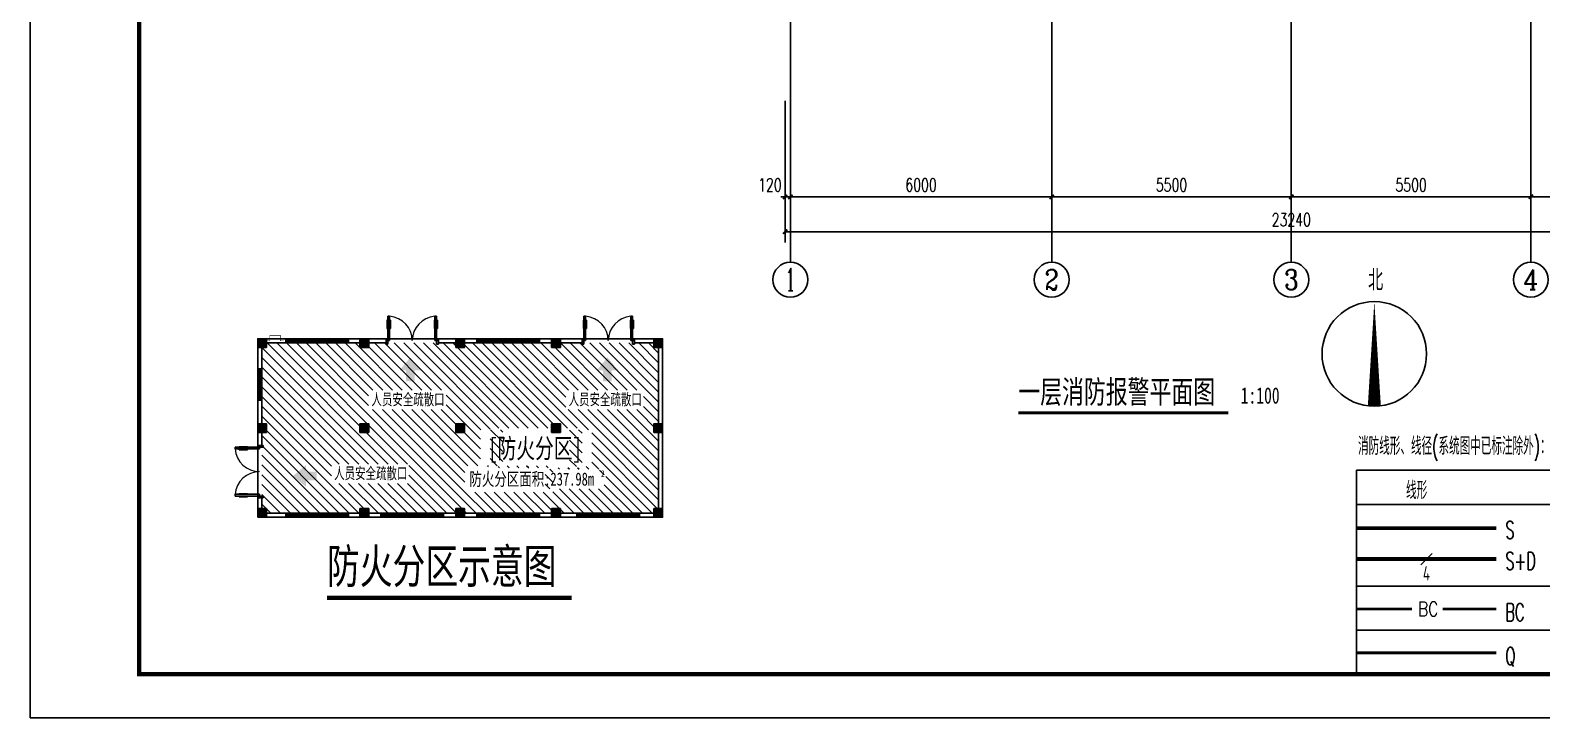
# Model space of a CAD drawing. Extents: x 1885024 to 2564215, y 18598004 to 18764795.
# Drawn here: x 2504815 to 2539515, y 18661881 to 18677653 of the extents above; entities that cross this region are included whole.
import ezdxf
from ezdxf.enums import TextEntityAlignment as Align

# ---------------------------------------------------------------- set-up
doc = ezdxf.new("R2010")
doc.units = 0
doc.header["$LTSCALE"] = 1000
doc.header["$MEASUREMENT"] = 0
doc.linetypes.add('CENTER2', pattern=[1.125, 0.75, -0.125, 0.125, -0.125])
doc.linetypes.add('DOTE', pattern=[2.42, 2, -0.2, 0.02, -0.2])
doc.layers.get('Defpoints').update_dxf_attribs({"color": 250})
for name, color, linetype in [('0 - 填充', 251, 'Continuous'), ('00-人防文字', 140, 'Continuous'), ('AXIS_TEXT', 7, 'Continuous'), ('AXIS_外部', 171, 'Continuous'), ('COLUMN', 2, 'Continuous'), ('DIM-照明', 3, 'Continuous'), ('DIM_SYMB', 165, 'Continuous'), ('DOTE', 1, 'DOTE'), ('EQUIP-消防', 3, 'Continuous'), ('lamp', 3, 'Continuous'), ('PUB_HATCH', 8, 'Continuous'), ('PUB_TEXT', 7, 'Continuous'), ('TK', 4, 'Continuous'), ('WALL', 9, 'Continuous'), ('WINDOW', 140, 'Continuous'), ('WIRE-消防', 5, 'CENTER2'), ('WIRE-照明', 1, 'Continuous'), ('文字索引线', 74, 'Continuous')]:
    doc.layers.add(name, color=color, linetype=linetype)
doc.styles.add('_TCH_AXIS', font='COMPLEX', dxfattribs={"bigfont": 'GBCBIG'})
doc.styles.add('_TCH_DIM', font='SIMPLEX', dxfattribs={"bigfont": 'GBCBIG'})
doc.styles.add('_TCH_DIM_T3', font='SIMPLEX', dxfattribs={"width": 0.705882, "bigfont": 'GBCBIG'})
doc.styles.add('_TEL_DIM', font='SIMPLEX', dxfattribs={"width": 0.6, "height": 3.5, "bigfont": 'HZTXT'})
doc.styles.add('COMPLEX', font='COMPLEX')
doc.styles.add('HT', font='simhei.ttf', dxfattribs={"width": 0.7})
doc.styles.add('HZ99', font='complex.shx', dxfattribs={"width": 0.8, "bigfont": 'hztxt.shx'})
doc.styles.get("Standard").update_dxf_attribs({"font": 'gbenor.shx', "bigfont": 'gbcbig.shx'})
doc.styles.add('TG_LINETYPE', font='SIMPLEX', dxfattribs={"width": 0.6, "height": 3.5, "bigfont": 'HZTXT'})
doc.styles.add('房间名称', font='SIMPLEX', dxfattribs={"width": 0.8, "bigfont": 'HZTXT'})
doc.linetypes.add('TG_Q', pattern='A,2,-0.3,["Q",TG_LINETYPE,S=0.1,R=0,X=-0.23,Y=-0.15],0', length=2.3)
doc.dimstyles.new('_TCH_ARCH&&100', dxfattribs={"dimtxt": 297.5, "dimasz": 100, "dimexe": 250, "dimexo": 300, "dimgap": 126.25, "dimtad": 1, "dimdec": 0, "dimzin": 0, "dimdsep": 46, "dimtxsty": '_TCH_DIM_T3', "dimblk": 'ARCHTICK', "dimcen": 0.09, "dimclrt": 7, "dimazin": 2, "dimtfac": 1, "dimtdec": 0, "dimtix": 1, "dimtmove": 2, "dimatfit": 3, "dimfxl": 0, "dimtolj": 1, "dimtzin": 0, "dimarcsym": 0})

# ---------------------------------------------------------------- blocks, each defined once
blk = doc.blocks.new('$WINLIB2D$00000001')
for p, q in [((-0.5, 0.5), (0.5, 0.5)), ((-0.5, 0.5), (-0.5, -0.5)), ((0.5, -0.5), (0.5, 0.5)), ((0.5, 0.167), (-0.5, 0.167)), ((0.5, -0.167), (-0.5, -0.167)), ((-0.5, -0.5), (0.5, -0.5))]:
    blk.add_line(p, q)
blk = doc.blocks.new('$DorLib2D$00000011')
at = {"lineweight": 13}
for p, q in [((-0.483, 0.396), (-0.483, 0.235)), ((-0.417, 0.396), (-0.417, 0.235)), ((0.417, 0.396), (0.417, 0.235)), ((0.483, 0.396), (0.483, 0.235))]:
    blk.add_line(p, q, dxfattribs=at)
for p, q in [((-0.483, 0.396), (-0.467, 0.396)), ((-0.467, 0.471), (-0.467, -0.062)), ((-0.467, 0.471), (-0.433, 0.471)), ((-0.433, 0.471), (-0.433, 0.004)), ((-0.417, 0.396), (-0.433, 0.396)), ((0.417, 0.396), (0.433, 0.396)), ((0.433, 0.471), (0.433, 0.004)), ((0.467, 0.471), (0.433, 0.471)), ((0.467, 0.471), (0.467, -0.062)), ((0.483, 0.396), (0.467, 0.396)), ((-0.5, 0.004), (-0.433, 0.004)), ((-0.5, 0.004), (-0.5, -0.062)), ((-0.483, 0.235), (-0.467, 0.235)), ((-0.417, 0.235), (-0.433, 0.235)), ((0.417, 0.235), (0.433, 0.235)), ((0.5, 0.004), (0.433, 0.004)), ((0.483, 0.235), (0.467, 0.235)), ((0.5, 0.004), (0.5, -0.062)), ((-0.5, -0.062), (-0.467, -0.062)), ((0.5, -0.062), (0.467, -0.062))]:
    blk.add_line(p, q)
for centre, start, end in [((-0.467, 0.004), 0, 85.904), ((0.467, 0.004), 94.096, 180)]:
    blk.add_arc(centre, 0.467, start, end, dxfattribs=at)
blk = doc.blocks.new('_FZH')
blk.add_lwpolyline([(-0.5, -0.5), (0.5, -0.5), (0.5, 0.5), (-0.5, 0.5)], close=True)
at = {"layer": 'PUB_HATCH'}
blk.add_solid([(-0.5, -0.5), (0.5, -0.5), (-0.5, 0.5), (0.5, 0.5)], dxfattribs=at)
blk = doc.blocks.new('3454')
at = {"color": 1, "const_width": 30}
blk.add_lwpolyline([(2386319, 18651591), (2386519, 18651591), (2386519, 18651911), (2387119, 18651911), (2387119, 18651591), (2387319, 18651591)], dxfattribs=at)
at = {"layer": 'WALL', "color": 1}
for p, q in [((2385819, 18651591), (2385819, 18651591)), ((2386004, 18651591), (2386004, 18651591)), ((2386189, 18651591), (2386189, 18651591)), ((2387439, 18651711), (2386319, 18651711)), ((2386319, 18651471), (2387439, 18651471)), ((2387439, 18651471), (2387439, 18651711)), ((2391689, 18651711), (2391039, 18651711)), ((2391039, 18651711), (2391039, 18651471)), ((2391039, 18651471), (2391689, 18651471)), ((2393189, 18651711), (2392189, 18651711)), ((2392189, 18651471), (2393189, 18651471)), ((2393189, 18651471), (2393189, 18651711)), ((2397189, 18651711), (2396189, 18651711)), ((2396189, 18651711), (2396189, 18651471)), ((2396189, 18651471), (2397189, 18651471)), ((2398389, 18651711), (2397689, 18651711)), ((2397689, 18651471), (2398389, 18651471)), ((2398389, 18651471), (2398389, 18651711)), ((2402689, 18651711), (2401989, 18651711)), ((2401989, 18651711), (2401989, 18651471)), ((2401989, 18651471), (2402689, 18651471)), ((2404439, 18651711), (2403189, 18651711)), ((2403189, 18651471), (2404439, 18651471)), ((2404439, 18651471), (2404439, 18651711)), ((2408559, 18651711), (2407439, 18651711)), ((2407439, 18651711), (2407439, 18651471)), ((2407439, 18651471), (2408559, 18651471)), ((2408689, 18651591), (2408689, 18651591)), ((2408874, 18651591), (2408874, 18651591)), ((2409059, 18651591), (2409059, 18651591)), ((2385819, 18651211), (2385819, 18649991)), ((2386059, 18649991), (2386059, 18651211)), ((2408819, 18646841), (2408819, 18651211)), ((2409059, 18646841), (2409059, 18651211)), ((2385819, 18649991), (2386059, 18649991)), ((2386059, 18648191), (2385819, 18648191)), ((2385819, 18648191), (2385819, 18646841)), ((2386059, 18646841), (2386059, 18648191)), ((2385819, 18646341), (2385819, 18645591)), ((2386059, 18645591), (2386059, 18646341)), ((2408819, 18641971), (2408819, 18646341)), ((2409059, 18641971), (2409059, 18646341)), ((2385819, 18645591), (2386059, 18645591)), ((2386059, 18642591), (2385819, 18642591)), ((2385819, 18642591), (2385819, 18641971)), ((2386059, 18641971), (2386059, 18642591)), ((2387439, 18641711), (2386319, 18641711)), ((2387439, 18641471), (2387439, 18641711)), ((2391689, 18641711), (2391039, 18641711)), ((2391039, 18641711), (2391039, 18641471)), ((2392889, 18641711), (2392189, 18641711)), ((2392889, 18641471), (2392889, 18641711)), ((2397189, 18641711), (2396489, 18641711)), ((2396489, 18641711), (2396489, 18641471)), ((2398389, 18641711), (2397689, 18641711)), ((2398389, 18641471), (2398389, 18641711)), ((2402689, 18641711), (2401989, 18641711)), ((2401989, 18641711), (2401989, 18641471)), ((2404139, 18641711), (2403189, 18641711)), ((2404139, 18641471), (2404139, 18641711)), ((2408559, 18641711), (2407739, 18641711)), ((2407739, 18641711), (2407739, 18641471)), ((2385819, 18641591), (2385819, 18641591)), ((2386004, 18641591), (2386004, 18641591)), ((2386189, 18641591), (2386189, 18641591)), ((2386319, 18641471), (2387439, 18641471)), ((2391039, 18641471), (2391689, 18641471)), ((2392189, 18641471), (2392889, 18641471)), ((2396489, 18641471), (2397189, 18641471)), ((2397689, 18641471), (2398389, 18641471)), ((2401989, 18641471), (2402689, 18641471)), ((2403189, 18641471), (2404139, 18641471)), ((2407739, 18641471), (2408559, 18641471)), ((2408689, 18641591), (2408689, 18641591)), ((2408874, 18641591), (2408874, 18641591)), ((2409059, 18641591), (2409059, 18641591))]:
    blk.add_line(p, q, dxfattribs=at)
at = {"layer": 'WINDOW', "color": 1}
for p, q in [((2396189, 18651711), (2393189, 18651711)), ((2407439, 18651711), (2404439, 18651711)), ((2385819, 18642591), (2385819, 18645591))]:
    blk.add_line(p, q, dxfattribs=at)
at = {"layer": 'COLUMN', "color": 1, "xscale": 500, "yscale": 500, "zscale": 500}
for p in [(2386069, 18651461), (2391939, 18651461), (2397439, 18651461), (2402939, 18651461), (2408809, 18651461), (2386069, 18646591), (2391939, 18646591), (2397439, 18646591), (2402939, 18646591), (2408809, 18646591), (2386069, 18641721), (2391939, 18641721), (2397439, 18641721), (2402939, 18641721), (2408809, 18641721)]:
    blk.add_blockref('_FZH', p, dxfattribs=at)
at = {"layer": 'WINDOW', "color": 1}
for name, p, xscale, yscale, zscale, rotation in [('$DorLib2D$00000011', (2394689, 18651591), -3000, -3000, -3000, 180), ('$DorLib2D$00000011', (2405939, 18651591), -3000, -3000, -3000, 180), ('$WINLIB2D$00000001', (2389239, 18651591), -3600.000000003725, 240, -3600.000000003725, 180), ('$WINLIB2D$00000001', (2400189, 18651591), -3600.000000003725, 240, -3600.000000003725, 180), ('$WINLIB2D$00000001', (2385939, 18649091), -1800, 240, -1800, 90), ('$DorLib2D$00000011', (2385939, 18644091), 3000, 3000, 3000, 90), ('$WINLIB2D$00000001', (2389239, 18641591), -3600.000000003725, -240, -3600.000000003725, 180), ('$WINLIB2D$00000001', (2394689, 18641591), -3600.000000003725, -240, -3600.000000003725, 180), ('$WINLIB2D$00000001', (2400189, 18641591), -3600.000000003725, -240, -3600.000000003725, 180), ('$WINLIB2D$00000001', (2405939, 18641591), -3600.000000003725, -240, -3600.000000003725, 180)]:
    blk.add_blockref(name, p, dxfattribs=dict(at, xscale=xscale, yscale=yscale, zscale=zscale, rotation=rotation))
blk = doc.blocks.new('GeYuanFrame_84656078', base_point=(18.76, 4.34))
at = {"layer": 'TK'}
blk.add_lwpolyline([(18.76, 424.34), (612.76, 424.34), (612.76, 4.34), (18.76, 4.34), (18.76, 424.34)], dxfattribs=at)
at = {"layer": 'TK', "const_width": 1}
blk.add_lwpolyline([(602.76, 414.34), (43.76, 414.34), (43.76, 14.34), (602.76, 14.34)], close=True, dxfattribs=at)
blk = doc.blocks.new('A$C6DFA25A5')
at = {"layer": 'lamp'}
for p, q in [((0, 4679), (0, 0)), ((0, 4679), (20525, 4679)), ((4735, 4679), (4735, 0)), ((8333, 4679), (8333, 0)), ((13437, 4679), (13437, 1007)), ((20525, 4679), (20525, 0)), ((0, 3894), (20525, 3894)), ((17210, 3383), (17713, 2938)), ((4735, 2891), (13437, 2891)), ((17210, 2494), (17713, 2938)), ((0, 2015), (20525, 2015)), ((0, 2015), (20525, 2015)), ((0, 1007), (20525, 1007)), ((0, 0), (20525, 0))]:
    blk.add_line(p, q, dxfattribs=at)
at = {"layer": 'lamp', "linetype": 'TG_Q', "const_width": 72}
blk.add_lwpolyline([(0, 488), (3205, 488)], dxfattribs=at)
at = {"layer": 'WIRE-消防', "linetype": 'CENTER2', "ltscale": 0.6}
blk.add_line((1473, 2510), (1732, 2769), dxfattribs=at)
at = {"layer": 'WIRE-消防', "linetype": 'CENTER2', "ltscale": 0.6, "const_width": 90}
for points in [[(3205, 3349), (0, 3349)], [(3205, 2640), (0, 2640)]]:
    blk.add_lwpolyline(points, dxfattribs=at)
at = {"layer": 'WIRE-照明', "color": 1, "linetype": 'Continuous', "const_width": 63, "elevation": 0}
for points in [[(0, 1496), (1269, 1496)], [(1976, 1496), (3206, 1496)]]:
    blk.add_lwpolyline(points, dxfattribs=at)
at = {"layer": 'DIM-照明', "style": '_TEL_DIM', "width": 0.8}
blk.add_text('BC', height=324, dxfattribs=at).set_placement((1643, 1495), align=Align.MIDDLE_CENTER)
at = {"layer": 'lamp', "style": 'HZ99', "width": 0.6}
for s, p in [('消防线形、线径(系统图中已标注除外)：', (32, 5030)), ('线形', (1134, 4016)), ('名称', (6123, 4016)), ('竖井或桥架内干线线径', (8852, 3971)), ('平面支线线径', (14956, 4016)), ('S', (3416, 3105)), ('DC24V电源线', (5197, 3068)), ('S+D', (3416, 2395)), ('报警联动总线', (5197, 2238)), ('BC', (3416, 1219)), ('消防广播线', (5197, 1262)), ('可燃气体报警线', (5197, 272)), ('Q', (3416, 212))]:
    blk.add_text(s, height=405, dxfattribs=at).set_placement(p)
for s, p in [('NH-BYJ-2x2.5-SC20', (10873, 3208)), ('NH-BYJ-2x1.5', (15517, 3154)), ('SC20-WC/CC', (19034, 2775)), ('NH-RVS-2x2.5-SC20', (10873, 2334)), ('NH-RVS-2x1.5', (15517, 2281)), ('NH-RYJS-2x1.5-SC20-WC/CC', (16878, 1259)), ('NH-RYJS-2x2.5-SC20', (10823, 1259)), ('NH-RVVP 3*1.5-SC20', (10761, 265))]:
    blk.add_text(s, height=405, dxfattribs=at).set_placement(p, align=Align.CENTER)
at = {"layer": 'WIRE-消防', "linetype": 'CENTER2', "ltscale": 0.6, "width": 0.8}
blk.add_attdef('4', text='', height=324, dxfattribs=at).set_placement((1604, 2315), align=Align.MIDDLE)
blk = doc.blocks.new('_ArchTick')
at = {"color": 0, "linetype": 'ByBlock', "const_width": 0.4}
blk.add_lwpolyline([(-0.5, -0.5), (0.5, 0.5)], dxfattribs=at)
blk = doc.blocks.new('*D118')
at = {"layer": 'AXIS_外部', "color": 0, "lineweight": -2}
for p, q in [((2522145, 18676031), (2522145, 18673581)), ((2522265, 18676031), (2522265, 18673581)), ((2522145, 18673831), (2522045, 18673831)), ((2522145, 18673831), (2522265, 18673831)), ((2522265, 18673831), (2522365, 18673831))]:
    blk.add_line(p, q, dxfattribs=at)
at = {"layer": 'Defpoints', "color": 0}
for p in [(2522145, 18676331), (2522265, 18676331), (2522265, 18673831)]:
    blk.add_point(p, dxfattribs=at)
at = {"layer": 'AXIS_外部', "color": 0, "lineweight": -2, "xscale": 100, "yscale": 100, "zscale": 100}
blk.add_blockref('_ArchTick', (2522145, 18673831), dxfattribs=at)
at = {"layer": 'AXIS_外部', "color": 0, "lineweight": -2, "xscale": 100, "yscale": 100, "zscale": 100, "rotation": 180}
blk.add_blockref('_ArchTick', (2522265, 18673831), dxfattribs=at)
at = {"layer": 'AXIS_外部', "color": 7, "insert": (2521795, 18674106), "char_height": 297.5, "attachment_point": 5, "style": '_TCH_DIM_T3'}
blk.add_mtext('\\A1;120', dxfattribs=at)
blk = doc.blocks.new('*D119')
at = {"layer": 'AXIS_外部', "color": 0, "lineweight": -2}
for p, q in [((2522265, 18676031), (2522265, 18673581)), ((2528265, 18676031), (2528265, 18673581)), ((2522265, 18673831), (2528265, 18673831))]:
    blk.add_line(p, q, dxfattribs=at)
at = {"layer": 'Defpoints', "color": 0}
for p in [(2522265, 18676331), (2528265, 18676331), (2528265, 18673831)]:
    blk.add_point(p, dxfattribs=at)
at = {"layer": 'AXIS_外部', "color": 0, "lineweight": -2, "xscale": 100, "yscale": 100, "zscale": 100, "rotation": 180}
blk.add_blockref('_ArchTick', (2522265, 18673831), dxfattribs=at)
at = {"layer": 'AXIS_外部', "color": 0, "lineweight": -2, "xscale": 100, "yscale": 100, "zscale": 100}
blk.add_blockref('_ArchTick', (2528265, 18673831), dxfattribs=at)
at = {"layer": 'AXIS_外部', "color": 7, "insert": (2525265, 18674106), "char_height": 297.5, "attachment_point": 5, "style": '_TCH_DIM_T3'}
blk.add_mtext('\\A1;6000', dxfattribs=at)
blk = doc.blocks.new('*D120')
at = {"layer": 'AXIS_外部', "color": 0, "lineweight": -2}
for p, q in [((2528265, 18676031), (2528265, 18673581)), ((2533765, 18676031), (2533765, 18673581)), ((2528265, 18673831), (2533765, 18673831))]:
    blk.add_line(p, q, dxfattribs=at)
at = {"layer": 'Defpoints', "color": 0}
for p in [(2528265, 18676331), (2533765, 18676331), (2533765, 18673831)]:
    blk.add_point(p, dxfattribs=at)
at = {"layer": 'AXIS_外部', "color": 0, "lineweight": -2, "xscale": 100, "yscale": 100, "zscale": 100, "rotation": 180}
blk.add_blockref('_ArchTick', (2528265, 18673831), dxfattribs=at)
at = {"layer": 'AXIS_外部', "color": 0, "lineweight": -2, "xscale": 100, "yscale": 100, "zscale": 100}
blk.add_blockref('_ArchTick', (2533765, 18673831), dxfattribs=at)
at = {"layer": 'AXIS_外部', "color": 7, "insert": (2531015, 18674106), "char_height": 297.5, "attachment_point": 5, "style": '_TCH_DIM_T3'}
blk.add_mtext('\\A1;5500', dxfattribs=at)
blk = doc.blocks.new('*D121')
at = {"layer": 'AXIS_外部', "color": 0, "lineweight": -2}
for p, q in [((2533765, 18676031), (2533765, 18673581)), ((2539265, 18676031), (2539265, 18673581)), ((2533765, 18673831), (2539265, 18673831))]:
    blk.add_line(p, q, dxfattribs=at)
at = {"layer": 'Defpoints', "color": 0}
for p in [(2533765, 18676331), (2539265, 18676331), (2539265, 18673831)]:
    blk.add_point(p, dxfattribs=at)
at = {"layer": 'AXIS_外部', "color": 0, "lineweight": -2, "xscale": 100, "yscale": 100, "zscale": 100, "rotation": 180}
blk.add_blockref('_ArchTick', (2533765, 18673831), dxfattribs=at)
at = {"layer": 'AXIS_外部', "color": 0, "lineweight": -2, "xscale": 100, "yscale": 100, "zscale": 100}
blk.add_blockref('_ArchTick', (2539265, 18673831), dxfattribs=at)
at = {"layer": 'AXIS_外部', "color": 7, "insert": (2536515, 18674106), "char_height": 297.5, "attachment_point": 5, "style": '_TCH_DIM_T3'}
blk.add_mtext('\\A1;5500', dxfattribs=at)
blk = doc.blocks.new('*D122')
at = {"layer": 'AXIS_外部', "color": 0, "lineweight": -2}
for p, q in [((2539265, 18676031), (2539265, 18673581)), ((2545265, 18676031), (2545265, 18673581)), ((2539265, 18673831), (2545265, 18673831))]:
    blk.add_line(p, q, dxfattribs=at)
at = {"layer": 'Defpoints', "color": 0}
for p in [(2539265, 18676331), (2545265, 18676331), (2545265, 18673831)]:
    blk.add_point(p, dxfattribs=at)
at = {"layer": 'AXIS_外部', "color": 0, "lineweight": -2, "xscale": 100, "yscale": 100, "zscale": 100, "rotation": 180}
blk.add_blockref('_ArchTick', (2539265, 18673831), dxfattribs=at)
at = {"layer": 'AXIS_外部', "color": 0, "lineweight": -2, "xscale": 100, "yscale": 100, "zscale": 100}
blk.add_blockref('_ArchTick', (2545265, 18673831), dxfattribs=at)
at = {"layer": 'AXIS_外部', "color": 7, "insert": (2542265, 18674106), "char_height": 297.5, "attachment_point": 5, "style": '_TCH_DIM_T3'}
blk.add_mtext('\\A1;6000', dxfattribs=at)
blk = doc.blocks.new('*D124')
at = {"layer": 'AXIS_外部', "color": 0, "lineweight": -2}
for p, q in [((2522145, 18676031), (2522145, 18672781)), ((2545385, 18676031), (2545385, 18672781)), ((2522145, 18673031), (2545385, 18673031))]:
    blk.add_line(p, q, dxfattribs=at)
at = {"layer": 'Defpoints', "color": 0}
for p in [(2522145, 18676331), (2545385, 18676331), (2545385, 18673031)]:
    blk.add_point(p, dxfattribs=at)
at = {"layer": 'AXIS_外部', "color": 0, "lineweight": -2, "xscale": 100, "yscale": 100, "zscale": 100, "rotation": 180}
blk.add_blockref('_ArchTick', (2522145, 18673031), dxfattribs=at)
at = {"layer": 'AXIS_外部', "color": 0, "lineweight": -2, "xscale": 100, "yscale": 100, "zscale": 100}
blk.add_blockref('_ArchTick', (2545385, 18673031), dxfattribs=at)
at = {"layer": 'AXIS_外部', "color": 7, "insert": (2533765, 18673306), "char_height": 297.5, "attachment_point": 5, "style": '_TCH_DIM_T3'}
blk.add_mtext('\\A1;23240', dxfattribs=at)
blk = doc.blocks.new('_AXISO')
blk.add_circle((0, 0), 0.5)
at = {"layer": 'AXIS_TEXT', "style": 'COMPLEX', "width": 1.041667}
blk.add_attdef('A', text='', height=0.56, dxfattribs=at).set_placement((-0.25, -0.28), (0.25, -0.28), align=Align.FIT)

msp = doc.modelspace()

# ---------------------------------------------------------------- hatches: boundary and pattern name
at = {"layer": '0 - 填充'}
h = msp.add_hatch(dxfattribs=at)
h.set_pattern_fill('ANSI31', color=256, scale=100, angle=270, style=0)
h.set_pattern_definition([(315, (73985.32, 0), (112.2532015, 112.2532015), [])])
h.paths.add_polyline_path([(2510132, 18670479.3), (2519232, 18670479.3), (2519232, 18666575.3), (2510132, 18666575.3)])
h.paths.add_polyline_path([(2512583.3, 18668953.5), (2514363.7, 18668953.5), (2514363.7, 18669396.4), (2512583.3, 18669396.4)], flags=16)
h.paths.add_polyline_path([(2511727.8, 18667258.8), (2513508.2, 18667258.8), (2513508.2, 18667701.7), (2511727.8, 18667701.7)], flags=16)
edge = h.paths.add_edge_path(flags=16)
edge.add_line((2515152.9, 18667642.6), (2515662.1, 18667642.6))
edge.add_line((2515662.1, 18667642.6), (2515662.1, 18668489.5))
edge.add_line((2515662.1, 18668489.5), (2515152.9, 18668489.5))
edge.add_line((2515152.9, 18668489.5), (2515152.9, 18667642.6))
edge.add_line((2515369.6, 18667614.8), (2517486.9, 18667614.8))
edge.add_line((2517486.9, 18667614.8), (2517486.9, 18668522.4))
edge.add_line((2517486.9, 18668522.4), (2515369.6, 18668522.4))
edge.add_line((2515369.6, 18668522.4), (2515369.6, 18667614.8))
edge.add_line((2517194.5, 18667642.6), (2517703.6, 18667642.6))
edge.add_line((2517703.6, 18667642.6), (2517703.6, 18668489.5))
edge.add_line((2517703.6, 18668489.5), (2517194.5, 18668489.5))
edge.add_line((2517194.5, 18668489.5), (2517194.5, 18667642.6))
edge = h.paths.add_edge_path(flags=16)
edge.add_line((2514793.1, 18667058.8), (2516809.4, 18667058.8))
edge.add_line((2516809.4, 18667058.8), (2516809.4, 18667663.8))
edge.add_line((2516809.4, 18667663.8), (2514793.1, 18667663.8))
edge.add_line((2514793.1, 18667663.8), (2514793.1, 18667058.8))
edge.add_line((2516633.9, 18667132.2), (2517993.1, 18667132.2))
edge.add_line((2517993.1, 18667132.2), (2517993.1, 18667580.3))
edge.add_line((2517993.1, 18667580.3), (2516633.9, 18667580.3))
edge.add_line((2516633.9, 18667580.3), (2516633.9, 18667132.2))
edge.add_line((2517881.7, 18667370.2), (2518030.7, 18667370.2))
edge.add_line((2518030.7, 18667370.2), (2518030.7, 18667590.4))
edge.add_line((2518030.7, 18667590.4), (2517881.7, 18667590.4))
edge.add_line((2517881.7, 18667590.4), (2517881.7, 18667370.2))
h.paths.add_polyline_path([(2517110.1, 18668953.5), (2518890.4, 18668953.5), (2518890.4, 18669396.4), (2517110.1, 18669396.4)], flags=16)
at = {"layer": '文字索引线'}
for points in [[(2513539.6, 18670148.2), (2513789.6, 18669848.2), (2513639.6, 18669848.2), (2513639.6, 18669598.2), (2513439.6, 18669598.2), (2513439.6, 18669848.2), (2513289.6, 18669848.2)], [(2518066.3, 18670148.2), (2518316.3, 18669848.2), (2518166.3, 18669848.2), (2518166.3, 18669598.2), (2517966.3, 18669598.2), (2517966.3, 18669848.2), (2517816.3, 18669848.2)], [(2510843.8, 18667427.5), (2511143.8, 18667677.5), (2511143.8, 18667527.5), (2511393.8, 18667527.5), (2511393.8, 18667327.5), (2511143.8, 18667327.5), (2511143.8, 18667177.5)]]:
    msp.add_hatch(color=256, dxfattribs=at).paths.add_polyline_path(points)

# ---------------------------------------------------------------- linework, layer by layer
at = {"layer": 'AXIS_外部'}
for p, q in [((2522264.6, 18676331.2), (2522264.6, 18672331.2)), ((2528264.6, 18676331.2), (2528264.6, 18672331.2)), ((2533764.6, 18676331.2), (2533764.6, 18672331.2)), ((2539264.6, 18676331.2), (2539264.6, 18672331.2))]:
    msp.add_line(p, q, dxfattribs=at)
at = {"layer": 'DIM_SYMB'}
msp.add_lwpolyline([(2535670.7, 18669028.1, 300, 0, 0), (2535670.7, 18671428.1, 0, 0, 0)], format="xyseb", dxfattribs=at)
for points, const_width in [([(2527497.7, 18668873.2), (2532322.7, 18668873.2)], 70), ([(2511625.8, 18664632), (2517247.5, 18664632)], 105)]:
    msp.add_lwpolyline(points, dxfattribs=dict(at, const_width=const_width))
msp.add_circle((2535670.7, 18670228.1), 1200, dxfattribs=at)
at = {"layer": 'DOTE', "color": 251}
for p, q in [((2522264.6, 18675881.2), (2522264.6, 18691881.2)), ((2528264.6, 18675881.2), (2528264.6, 18691881.2)), ((2533764.6, 18675881.2), (2533764.6, 18691881.2)), ((2539264.6, 18675881.2), (2539264.6, 18691881.2))]:
    msp.add_line(p, q, dxfattribs=at)

# ---------------------------------------------------------------- block references
for name, p, xscale, yscale, zscale in [('GeYuanFrame_84656078', (2504814.6, 18661881.2), 100, 100, 100), ('3454', (1555708.5, 11209891), 0.4, 0.4, 0.4)]:
    msp.add_blockref(name, p, dxfattribs=dict(xscale=xscale, yscale=yscale, zscale=zscale))
at = {"layer": 'AXIS_外部'}
ref = msp.add_blockref('_AXISO', (2522264.6, 18671931.2), dxfattribs=dict(at, xscale=800, yscale=800, zscale=800))
ref.add_attrib('A', '1', dxfattribs={"layer": 'AXIS_TEXT', "height": 514.7, "style": '_TCH_AXIS'}).set_placement((2522154.3, 18671673.8), (2522374.9, 18671673.8), align=Align.FIT)
ref = msp.add_blockref('_AXISO', (2528264.6, 18671931.2), dxfattribs=dict(at, xscale=800, yscale=800, zscale=800))
ref.add_attrib('A', '2', dxfattribs={"layer": 'AXIS_TEXT', "height": 465.9, "style": '_TCH_AXIS'}).set_placement((2528109.3, 18671698.2), (2528419.9, 18671698.2), align=Align.FIT)
ref = msp.add_blockref('_AXISO', (2533764.6, 18671931.2), dxfattribs=dict(at, xscale=800, yscale=800, zscale=800))
ref.add_attrib('A', '3', dxfattribs={"layer": 'AXIS_TEXT', "height": 465.9, "style": '_TCH_AXIS'}).set_placement((2533609.3, 18671698.2), (2533919.9, 18671698.2), align=Align.FIT)
ref = msp.add_blockref('_AXISO', (2539264.6, 18671931.2), dxfattribs=dict(at, xscale=800, yscale=800, zscale=800))
ref.add_attrib('A', '4', dxfattribs={"layer": 'AXIS_TEXT', "height": 445.4, "style": '_TCH_AXIS'}).set_placement((2539094.9, 18671708.5), (2539434.3, 18671708.5), align=Align.FIT)
at = {"layer": 'EQUIP-消防'}
msp.add_blockref('A$C6DFA25A5', (2535264.6, 18662881.2), dxfattribs=at).add_auto_attribs({'4': '4'})

# ---------------------------------------------------------------- texts
at = {"layer": '00-人防文字', "style": 'HT', "width": 0.7}
for s, height, p in [('[防火分区]', 450.63, (2515327.8, 18667836.9)), ('防火分区面积:237.98m', 300.422, (2514893.9, 18667206.9)), ('2', 150.2, (2517918.4, 18667406.9))]:
    msp.add_text(s, height=height, dxfattribs=at).set_placement(p)
at = {"layer": 'DIM_SYMB', "color": 7, "style": '_TCH_DIM'}
msp.add_text('北', height=482.3, dxfattribs=at).set_placement((2535527, 18671678.1))
at = {"layer": 'DIM_SYMB', "color": 7, "style": 'HT', "width": 0.7}
for s, height, p in [('一层消防报警平面图', 525.74, (2527497.7, 18669095.9)), ('1:100', 375.53, (2532602.7, 18669087)), ('防火分区示意图', 788.61, (2511625.8, 18664966))]:
    msp.add_text(s, height=height, dxfattribs=at).set_placement(p)
at = {"layer": 'PUB_TEXT', "style": '房间名称', "width": 0.8}
for p in [(2512647.7, 18669025), (2517174.4, 18669025), (2511792.2, 18667330.2)]:
    msp.add_text('人员安全疏散口', height=300, dxfattribs=at).set_placement(p)

# ---------------------------------------------------------------- dimensions: what is measured, and where the dimension line sits
at = {"layer": 'AXIS_外部'}
dim = msp.add_linear_dim(base=(2522264.6, 18673831.2), p1=(2522144.6, 18676331.2), p2=(2522264.6, 18676331.2), angle=0, text='120', dimstyle='_TCH_ARCH&&100', dxfattribs=at)
dim.commit()
dim.dimension.update_dxf_attribs({"geometry": '*D118', "text_midpoint": (2521794.6, 18674106.2), "dimtype": 129})
for p1, p2, distance, text, picture, middle in [((2522144.6, 18676331.2), (2545384.6, 18676331.2), -3300, '23240', '*D124', (2533764.6, 18673306.2)), ((2522264.6, 18676331.2), (2528264.6, 18676331.2), -2500, '6000', '*D119', (2525264.6, 18674106.2)), ((2528264.6, 18676331.2), (2533764.6, 18676331.2), -2500, '5500', '*D120', (2531014.6, 18674106.2)), ((2533764.6, 18676331.2), (2539264.6, 18676331.2), -2500, '5500', '*D121', (2536514.6, 18674106.2)), ((2539264.6, 18676331.2), (2545264.6, 18676331.2), -2500, '6000', '*D122', (2542264.6, 18674106.2))]:
    dim = msp.add_aligned_dim(p1=p1, p2=p2, distance=distance, text=text, dimstyle='_TCH_ARCH&&100', dxfattribs=at)
    dim.commit()
    dim.dimension.update_dxf_attribs({"geometry": picture, "text_midpoint": middle})

doc.saveas('drawing.dxf')
